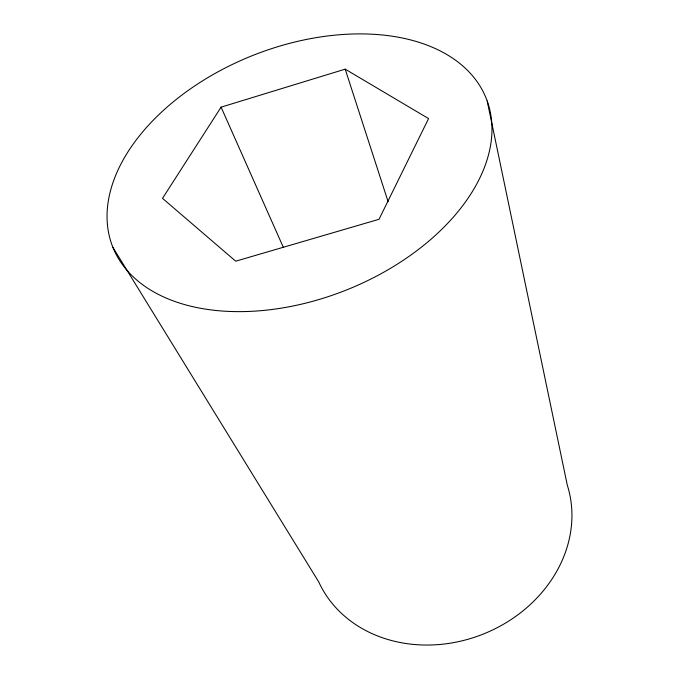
<?xml version="1.0" encoding="UTF-8"?>
<svg xmlns="http://www.w3.org/2000/svg" width="679" height="679" viewBox="0 0 679 679"><rect width="100%" height="100%" fill="white"/><g stroke="black" fill="none" stroke-linecap="round" stroke-linejoin="round"><path stroke-width="1.02" d="M221.091 107.155L162.51 198.353L235.706 261.194L379.018 219.292L428.568 118.587L345.187 69.156L221.091 107.155L283.44 247.572M112.986 247.538L318.714 581.878A133.559 114.318 -21.7 0 0 482.022 634.559A133.559 114.318 -21.7 0 0 567.288 485.12L487.191 101.018A200.959 126.269 -21.7 0 0 168.74 105.669A200.959 126.269 -21.7 0 0 242.607 311.61A200.959 126.269 -21.7 0 0 487.191 101.018M345.187 69.156L388.125 201.731"/></g></svg>
